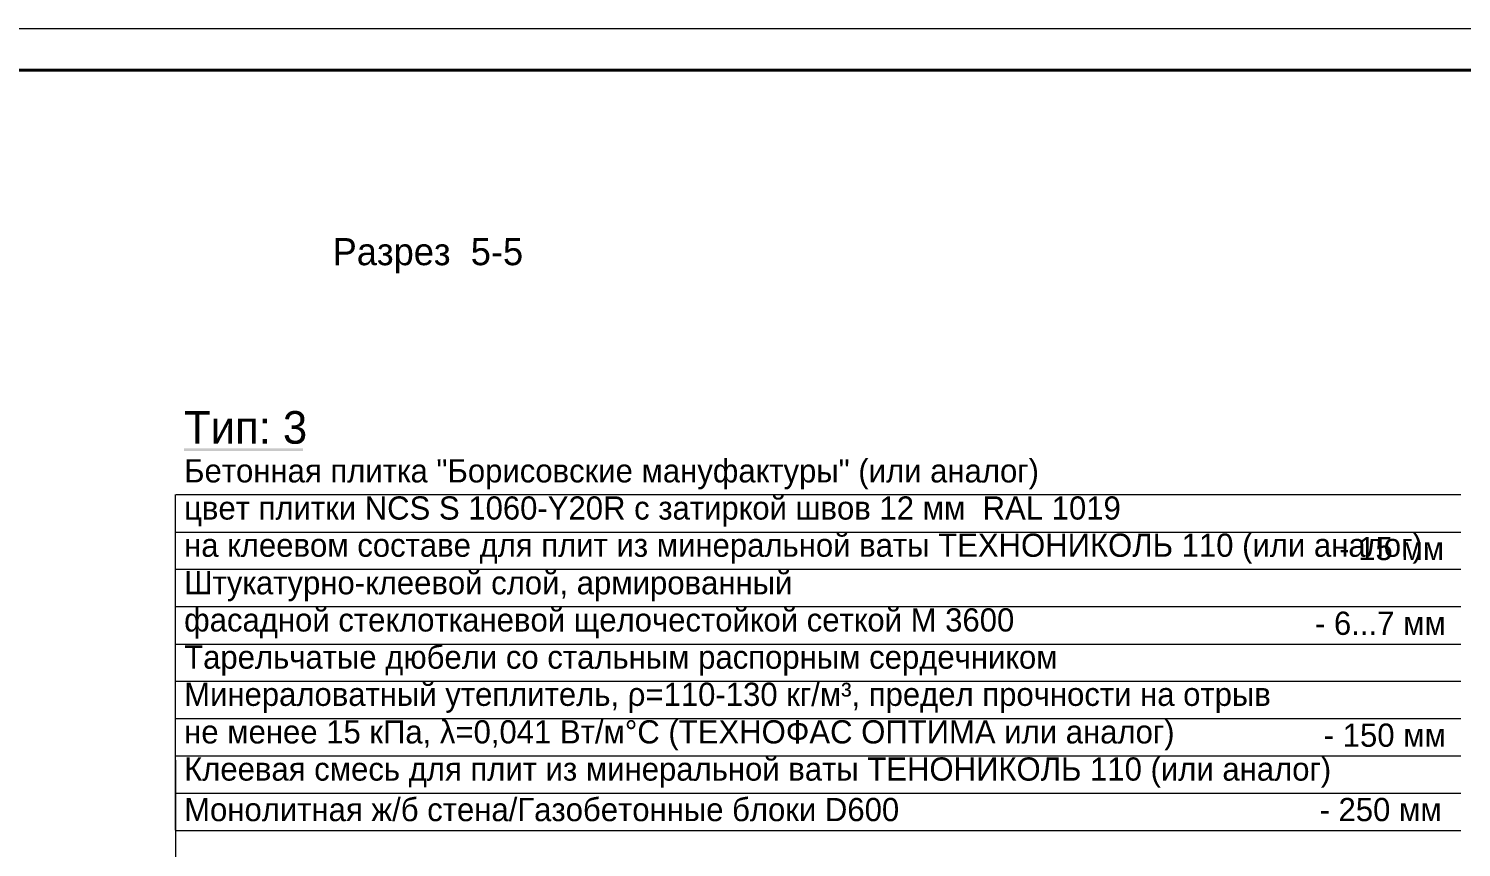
# Model space of a CAD drawing. Header units: millimetres. Extents: x -135211 to 49383, y -8033 to 228499.
# Drawn here: x -55198 to -37917, y 66180 to 76059 of the extents above; entities that cross this region are included whole.
import ezdxf

# ---------------------------------------------------------------- set-up
doc = ezdxf.new("R2010")
doc.units = ezdxf.units.MM
doc.layers.add('PDF _Геометрия', color=7, linetype='Continuous', true_color=0x1d1d1d)
doc.layers.add('PDF _Сплошная заливка', color=7, linetype='Continuous', true_color=0xffffff)
doc.layers.add('PDF _Текст', color=7, linetype='Continuous')

msp = doc.modelspace()

# ---------------------------------------------------------------- linework, layer by layer
at = {"layer": 'PDF _Геометрия', "color": 7, "lineweight": 18}
msp.add_lwpolyline([(-133207.6, -8031.7), (-133207.6, 76058.7), (45076.6, 76058.7)], dxfattribs=at)
at = {"layer": 'PDF _Геометрия', "color": 7, "lineweight": 40}
msp.add_lwpolyline([(-131209.6, 75559.2), (44580.7, 75559.2), (44580.7, -7533.5), (-131209.6, -7533.5)], dxfattribs=at)
at = {"layer": 'PDF _Геометрия', "color": 7, "lineweight": 9}
for points in [[(-53425.3, 66385.9), (-53425.3, 70437.1)], [(-53419.9, 70436.7), (-37921.6, 70436.7)], [(-53419.9, 69983.7), (-37921.6, 69983.7)], [(-53419.9, 69535), (-37921.6, 69535)], [(-53419.9, 69086.2), (-37921.6, 69086.2)], [(-53419.9, 68633.3), (-37921.6, 68633.3)], [(-53419.9, 68184.5), (-37921.6, 68184.5)], [(-53419.9, 67735.8), (-37921.6, 67735.8)], [(-53425.3, 67232.6), (-53425.3, 58834)], [(-53419.9, 67282.8), (-37921.6, 67282.8)], [(-53419.9, 66834.1), (-37921.6, 66834.1)], [(-53419.9, 66385.3), (-37921.6, 66385.3)]]:
    msp.add_lwpolyline(points, dxfattribs=at)
at = {"layer": 'PDF _Сплошная заливка', "color": 7, "lineweight": 0, "transparency": 33554559}
msp.add_solid([(-53325.1, 70995.6), (-51889.8, 70995.6), (-53325.1, 70961.8), (-51889.8, 70961.8)], dxfattribs=at)

# ---------------------------------------------------------------- texts
at = {"layer": 'PDF _Текст', "attachment_point": 4, "style": ''}
for s, insert, char_height in [('Разрез  5-5', (-51531.5, 73318.8), 327.134), ('Тип: 3', (-53322.2, 71244.5), 393.15), ('Бетонная плитка "Борисовские мануфактуры" (или аналог)', (-53322.2, 70681.5), 280.262), ('цвет плитки NCS S 1060-Y20R с затиркой швов 12 мм  RAL 1019', (-53322.2, 70232.8), 280.262), ('на клеевом составе для плит из минеральной ваты ТЕХНОНИКОЛЬ 110 (или аналог)', (-53322.2, 69784.1), 280.262), ('- 15 мм', (-39390.6, 69784.1), 280.26), ('Штукатурно-клеевой слой, армированный', (-53322.2, 69331.1), 280.262), ('фасадной стеклотканевой щелочестойкой сеткой М 3600', (-53322.2, 68882.4), 280.262), ('- 6...7 мм', (-39682.7, 68882.4), 280.26), ('Тарельчатые дюбели со стальным распорным сердечником', (-53322.2, 68433.7), 280.262), ('Минераловатный утеплитель, ρ=110-130 кг/м³, предел прочности на отрыв', (-53322.2, 67985), 280.262), ('не менее 15 кПа, λ=0,041 Вт/м°С (ТЕХНОФАС ОПТИМА или аналог)', (-53322.2, 67532), 280.262), ('- 150 мм', (-39576.8, 67532), 280.26), ('Клеевая смесь для плит из минеральной ваты ТЕНОНИКОЛЬ 110 (или аналог)', (-53322.2, 67083.3), 280.262), ('Монолитная ж/б стена/Газобетонные блоки D600', (-53322.2, 66634.6), 280.262), ('- 250 мм', (-39627.6, 66634.6), 280.26)]:
    msp.add_mtext(s, dxfattribs=dict(at, insert=insert, char_height=char_height))

doc.saveas('drawing.dxf')
